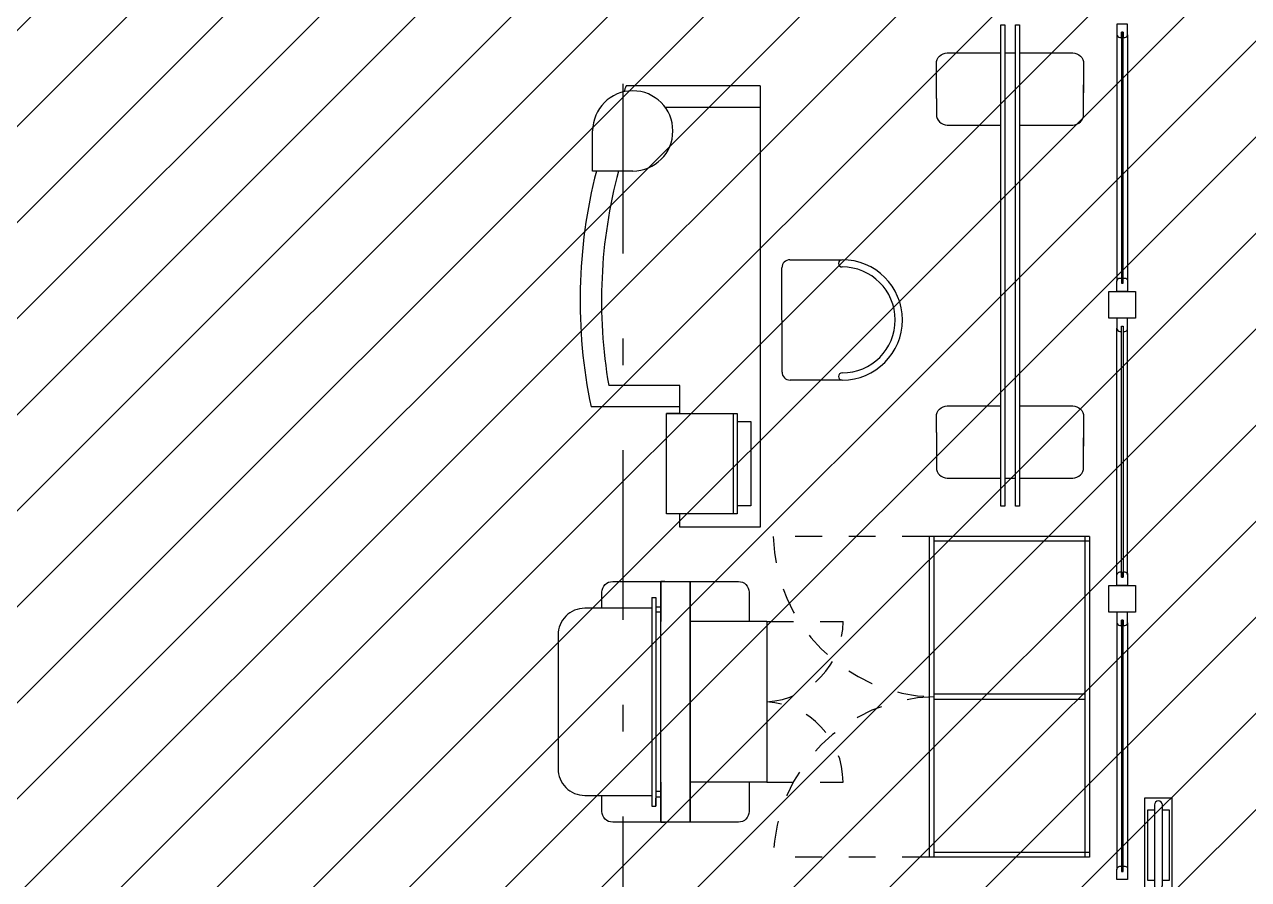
# Model space of a CAD drawing. Header units: millimetres. Extents: x -77 to 207, y -160 to 187.
# Drawn here: x -7.542 to -2.968, y 5.06 to 8.257 of the extents above; entities that cross this region are included whole.
import ezdxf
from ezdxf.xclip import XClip

# ---------------------------------------------------------------- set-up
doc = ezdxf.new("R2010")
doc.units = ezdxf.units.MM
doc.header["$LTSCALE"] = 0.1
for name, pattern in [('X REF - ANELO INST bind$0$X REF - ANELO$0$335-BASE PLANTA PROYECTO$0$DASHED', [0.75, 0.5, -0.25]), ('X REF - ANELO INST bind$0$X REF - ANELO$0$ACAD_ISO02W100', [15, 12, -3]), ('X REF - ANELO INST bind$0$X REF - ANELO$0$DASHDOT2', [12.7, 6.35, -3.175, 0, -3.175])]:
    doc.linetypes.add(name, pattern=pattern)
for name, color, linetype in [('C01 Foil blanco', 30, 'Continuous'), ('X REF - ANELO INST bind$0$X REF - ANELO$0$C-ALUMINIO', 8, 'Continuous'), ('X REF - ANELO INST bind$0$X REF - ANELO$0$E-ANTENAS', 8, 'Continuous'), ('X REF - ANELO INST bind$0$X REF - ANELO$0$E-MOBILIARIO', 8, 'Continuous'), ('X REF - ANELO INST bind$0$X REF - ANELO$0$MET-EJE CABRIADAS', 8, 'X REF - ANELO INST bind$0$X REF - ANELO$0$DASHDOT2')]:
    doc.layers.add(name, color=color, linetype=linetype)

# ---------------------------------------------------------------- blocks, each defined once
blk = doc.blocks.new('X REF - ANELO INST bind$0$X REF - ANELO$0$A$C17FA08BE')
at = {"layer": 'X REF - ANELO INST bind$0$X REF - ANELO$0$E-MOBILIARIO'}
for p, q in [((-0.1789, 0.1999), (0.0161, 0.1999)), ((-0.2089, -0.2201), (-0.2089, 0.1699)), ((0.0161, -0.2501), (-0.1789, -0.2501))]:
    blk.add_line(p, q, dxfattribs=at)
for centre, radius, start, end in [((-0.1789, 0.1699), 0.03, 90, 180), ((0.0161, 0.1864), 0.0135, 90, 270), ((0.0161, -0.0251), 0.225, 270, 90), ((0.0161, -0.0251), 0.198, 270, 90), ((-0.1789, -0.2201), 0.03, 180, 270), ((0.0161, -0.2366), 0.0135, 90, 270)]:
    blk.add_arc(centre, radius, start, end, dxfattribs=at)
blk = doc.blocks.new('X REF - ANELO INST bind$0$X REF - ANELO$0$Back')
at = {"layer": 'X REF - ANELO INST bind$0$X REF - ANELO$0$E-MOBILIARIO'}
for points in [[(1455.1861, 2705.791), (1455.1861, 2705.99, -0.414214), (1455.2261, 2706.03), (1455.3361, 2706.03)], [(1455.4561, 2705.791), (1455.4561, 2705.99, 0.414214), (1455.4161, 2706.03), (1455.3061, 2706.03)], [(1456.5061, 2705.791), (1456.5061, 2705.99, -0.414214), (1456.5461, 2706.03), (1456.6561, 2706.03)], [(1456.7761, 2705.791), (1456.7761, 2705.99, 0.414214), (1456.7361, 2706.03), (1456.6261, 2706.03)], [(1455.3561, 2705.48), (1455.2261, 2705.48, -0.414214), (1455.1861, 2705.52), (1455.1861, 2705.721)], [(1455.3561, 2705.48), (1455.4161, 2705.48, 0.414214), (1455.4561, 2705.52), (1455.4561, 2705.721)], [(1456.6061, 2705.48), (1456.5461, 2705.48, -0.414214), (1456.5061, 2705.52), (1456.5061, 2705.721)], [(1456.6061, 2705.48), (1456.7361, 2705.48, 0.414214), (1456.7761, 2705.52), (1456.7761, 2705.721)]]:
    blk.add_lwpolyline(points, format="xyb", dxfattribs=at)
for points in [[(1455.0811, 2705.776), (1455.0811, 2705.791), (1456.8811, 2705.791), (1456.8811, 2705.776)], [(1455.0811, 2705.721), (1455.0811, 2705.736), (1456.8811, 2705.736), (1456.8811, 2705.721)]]:
    blk.add_lwpolyline(points, close=True, dxfattribs=at)
for points in [[(1455.1861, 2705.736), (1455.1861, 2705.776)], [(1456.7761, 2705.736), (1456.7761, 2705.776)]]:
    blk.add_lwpolyline(points, dxfattribs=at)
blk = doc.blocks.new('X REF - ANELO INST bind$0$X REF - ANELO$0$Tarjeta conLCC')
at = {"layer": 'X REF - ANELO INST bind$0$X REF - ANELO$0$E-MOBILIARIO'}
for p, q in [((1455.1143, 2707.1373), (1456.7643, 2707.1373)), ((1455.1143, 2707.1373), (1455.1143, 2706.6373)), ((1455.1143, 2707.1373), (1455.1943, 2707.1373)), ((1455.1143, 2707.1373), (1455.1143, 2706.6373)), ((1455.1943, 2707.1373), (1455.1943, 2706.7828)), ((1456.7643, 2707.1373), (1456.7643, 2706.8373)), ((1456.3693, 2707.0523), (1456.3693, 2707.1023)), ((1456.3693, 2707.1023), (1456.6843, 2707.1023)), ((1456.6843, 2707.1023), (1456.6843, 2707.0523)), ((1456.3393, 2706.8023), (1456.3393, 2707.0523)), ((1456.3393, 2707.0523), (1456.7143, 2707.0523)), ((1456.3393, 2707.0373), (1456.7143, 2707.0373)), ((1456.7143, 2707.0523), (1456.7143, 2706.8023)), ((1456.3143, 2706.8373), (1456.2343, 2706.8373)), ((1456.2343, 2706.8373), (1456.2343, 2706.5718)), ((1456.3393, 2706.8373), (1456.3143, 2706.8373)), ((1456.3143, 2706.8373), (1456.3143, 2706.5055)), ((1456.3393, 2706.8373), (1456.3393, 2706.7873)), ((1456.7643, 2706.8373), (1456.7143, 2706.8373)), ((1456.3393, 2706.7873), (1456.3393, 2706.8023)), ((1456.7143, 2706.8023), (1456.7143, 2706.7873)), ((1456.7143, 2706.7873), (1456.3393, 2706.7873)), ((1455.4324, 2706.6614), (1455.4324, 2706.5114)), ((1455.4324, 2706.5114), (1455.2824, 2706.5114))]:
    blk.add_line(p, q, dxfattribs=at)
for centre, radius, start, end in [((1455.2824, 2706.6614), 0.15, 0, 270), ((1455.9165, 2708.4124), 1.9479, 245.6811, 246.3886), ((1455.9165, 2708.4124), 1.9479, 245.6811, 246.3886), ((1455.9162, 2708.4182), 1.8736, 255.0357, 279.7746), ((1455.9165, 2708.4124), 1.9479, 255.6106, 281.7841)]:
    blk.add_arc(centre, radius, start, end, dxfattribs=at)
blk = doc.blocks.new('X REF - ANELO INST bind$0$X REF - ANELO$0$On LIne')
at = {"layer": 'X REF - ANELO INST bind$0$X REF - ANELO$0$E-MOBILIARIO', "linetype": 'X REF - ANELO INST bind$0$X REF - ANELO$0$ACAD_ISO02W100', "ltscale": 0.01}
for p, q in [((1457.4776, 2706.844), (1457.4776, 2707.1291)), ((1458.0776, 2706.844), (1458.0776, 2707.129))]:
    blk.add_line(p, q, dxfattribs=at)
at = {"layer": 'X REF - ANELO INST bind$0$X REF - ANELO$0$E-MOBILIARIO'}
for p, q in [((1457.4776, 2706.844), (1458.0776, 2706.844)), ((1457.4776, 2706.844), (1457.4776, 2706.558)), ((1458.0776, 2706.844), (1458.0776, 2706.558)), ((1457.4776, 2706.558), (1457.3276, 2706.558)), ((1458.2276, 2706.558), (1457.4776, 2706.558)), ((1457.3276, 2706.463), (1457.3276, 2706.448)), ((1457.3276, 2706.448), (1457.4776, 2706.448)), ((1457.4426, 2706.429), (1457.4776, 2706.429)), ((1458.0776, 2706.448), (1458.2276, 2706.448)), ((1458.0776, 2706.429), (1458.1126, 2706.429)), ((1458.1326, 2706.429), (1458.1676, 2706.429)), ((1458.2276, 2706.448), (1458.2276, 2706.463))]:
    blk.add_line(p, q, dxfattribs=at)
for points in [[(1457.4276, 2706.228), (1457.3676, 2706.228, -0.414214), (1457.3276, 2706.268), (1457.3276, 2706.738, -0.414214), (1457.3676, 2706.778), (1457.4776, 2706.778)], [(1458.0776, 2706.778), (1458.1876, 2706.778, -0.414214), (1458.2276, 2706.738), (1458.2276, 2706.268, -0.414214), (1458.1876, 2706.228), (1458.1276, 2706.228)], [(1457.4276, 2706.414), (1457.4276, 2706.164, 0.414214), (1457.5276, 2706.064), (1458.0276, 2706.064, 0.414214), (1458.1276, 2706.164), (1458.1276, 2706.414)]]:
    blk.add_lwpolyline(points, format="xyb", dxfattribs=at)
blk.add_lwpolyline([(1457.3276, 2706.558), (1458.2276, 2706.558), (1458.2276, 2706.448), (1457.3276, 2706.448)], close=True, dxfattribs=at)
for points in [[(1457.3876, 2706.414), (1457.3876, 2706.414), (1457.3876, 2706.429), (1458.1676, 2706.429)], [(1457.3876, 2706.414), (1458.1676, 2706.414), (1458.1676, 2706.429), (1458.1376, 2706.429)], [(1457.4226, 2706.429), (1457.4226, 2706.448), (1457.4426, 2706.448), (1457.4426, 2706.429)], [(1458.1326, 2706.429), (1458.1326, 2706.448), (1458.1126, 2706.448), (1458.1126, 2706.429)], [(1457.3876, 2706.414), (1457.4776, 2706.414)]]:
    blk.add_lwpolyline(points, dxfattribs=at)
at = {"layer": 'X REF - ANELO INST bind$0$X REF - ANELO$0$E-MOBILIARIO', "linetype": 'X REF - ANELO INST bind$0$X REF - ANELO$0$ACAD_ISO02W100', "ltscale": 0.01}
for centre, radius, start, end in [((1457.4776, 2706.829), 0.3001, 2.8648, 90), ((1458.0776, 2706.829), 0.3, 90, 177.134)]:
    blk.add_arc(centre, radius, start, end, dxfattribs=at)
blk = doc.blocks.new('X REF - ANELO INST bind$0$X REF - ANELO$0$Guardado')
at = {"layer": 'X REF - ANELO INST bind$0$X REF - ANELO$0$E-MOBILIARIO'}
for p, q in [((1455.8807, 2704.7566), (1455.8807, 2704.1566)), ((1455.8807, 2704.7566), (1457.0806, 2704.7566)), ((1457.0806, 2704.7566), (1457.0808, 2704.1566)), ((1455.8807, 2704.1566), (1457.0808, 2704.1566))]:
    blk.add_line(p, q, dxfattribs=at)
at = {"layer": 'X REF - ANELO INST bind$0$X REF - ANELO$0$E-MOBILIARIO', "linetype": 'X REF - ANELO INST bind$0$X REF - ANELO$0$ACAD_ISO02W100'}
for p, q in [((1455.8807, 2704.7386), (1457.0805, 2704.7386)), ((1455.8987, 2704.7566), (1455.8987, 2704.1746)), ((1456.4707, 2704.7386), (1456.4707, 2704.1746)), ((1456.4907, 2704.7386), (1456.4907, 2704.1746)), ((1457.0626, 2704.7566), (1457.0628, 2704.1746)), ((1455.8807, 2704.1746), (1457.0808, 2704.1746))]:
    blk.add_line(p, q, dxfattribs=at)
at = {"layer": 'X REF - ANELO INST bind$0$X REF - ANELO$0$E-MOBILIARIO', "color": 8, "linetype": 'X REF - ANELO INST bind$0$X REF - ANELO$0$335-BASE PLANTA PROYECTO$0$DASHED', "ltscale": 0.5}
for p, q in [((1455.8807, 2704.1566), (1455.8807, 2703.5745)), ((1457.0808, 2704.1566), (1457.0808, 2703.5745))]:
    blk.add_line(p, q, dxfattribs=at)
for centre, start, end in [((1455.8679, 2704.1873), 271.1899, 358.8101), ((1457.0935, 2704.1873), 181.1899, 268.8123)]:
    blk.add_arc(centre, 0.6129, start, end, dxfattribs=at)
blk = doc.blocks.new('X REF - ANELO INST bind$0$X REF - ANELO$0$Barrera')
at = {"layer": 'X REF - ANELO INST bind$0$X REF - ANELO$0$E-ANTENAS', "linetype": 'Continuous'}
blk.add_lwpolyline([(-0.1756, 0.1008), (0.1756, 0.1008), (0.1756, 0), (-0.1756, 0)], close=True, dxfattribs=at)
at = {"layer": 'X REF - ANELO INST bind$0$X REF - ANELO$0$E-ANTENAS', "linetype": 'Continuous', "elevation": 0.0022}
blk.add_lwpolyline([(-0.1503, 0.0354), (0.1497, 0.0354, 1), (0.1497, 0.0654), (-0.1503, 0.0654, 1.063792), (-0.1503, 0.0354, -1)], format="xyb", dxfattribs=at)
for points in [[(-0.1334, 0.0654), (-0.1334, 0.0904), (0.1315, 0.0904), (0.1315, 0.0654)], [(0.1315, 0.0354), (0.1315, 0.0104), (-0.1334, 0.0104), (-0.1334, 0.0354)]]:
    blk.add_lwpolyline(points, dxfattribs=at)
blk = doc.blocks.new('X REF - ANELO INST bind$0$X REF - ANELO')
at = {"layer": 'X REF - ANELO INST bind$0$X REF - ANELO$0$C-ALUMINIO', "color": 8}
for p, q in [((-3.4596, 8.2206), (-3.4596, 7.297)), ((-3.4196, 8.2189), (-3.4196, 7.2989)), ((-3.4596, 6.1977), (-3.4596, 7.1213)), ((-3.4196, 6.1994), (-3.4196, 7.1194)), ((-3.4596, 6.022), (-3.4596, 5.0977, 0.0201)), ((-3.4196, 6.0203), (-3.4196, 5.0996, 0.0201))]:
    blk.add_line(p, q, dxfattribs=at)
at = {"layer": 'X REF - ANELO INST bind$0$X REF - ANELO$0$C-ALUMINIO'}
for points in [[(-3.4596, 8.2584), (-3.4596, 8.2206, 0.398972), (-3.4481, 8.2084), (-3.4426, 8.2084), (-3.4426, 8.2281), (-3.4366, 8.2281), (-3.4366, 8.2084), (-3.43, 8.2084, 0.418366), (-3.4196, 8.2189), (-3.4196, 8.2584), (-3.4596, 8.2584)], [(-3.4596, 7.2591), (-3.4596, 7.297, -0.398972), (-3.4481, 7.3091), (-3.4426, 7.3091), (-3.4426, 7.2895), (-3.4366, 7.2895), (-3.4366, 7.3091), (-3.43, 7.3091, -0.418366), (-3.4196, 7.2987), (-3.4196, 7.2591), (-3.4596, 7.2591)], [(-3.4596, 7.1591), (-3.4596, 7.1213, 0.398972), (-3.4481, 7.1091), (-3.4426, 7.1091), (-3.4426, 7.1288), (-3.4366, 7.1288), (-3.4366, 7.1091), (-3.43, 7.1091, 0.418366), (-3.4196, 7.1196), (-3.4196, 7.1591), (-3.4596, 7.1591)], [(-3.4596, 6.1598), (-3.4596, 6.1977, -0.398972), (-3.4481, 6.2098), (-3.4426, 6.2098), (-3.4426, 6.1902), (-3.4366, 6.1902), (-3.4366, 6.2098), (-3.43, 6.2098, -0.418366), (-3.4196, 6.1994), (-3.4196, 6.1598), (-3.4596, 6.1598)], [(-3.4596, 6.0598), (-3.4596, 6.022, 0.398972), (-3.4481, 6.0098), (-3.4426, 6.0098), (-3.4426, 6.0295), (-3.4366, 6.0295), (-3.4366, 6.0098), (-3.43, 6.0098, 0.418366), (-3.4196, 6.0203), (-3.4196, 6.0598), (-3.4596, 6.0598)]]:
    blk.add_lwpolyline(points, format="xyb", dxfattribs=at)
for points in [[(-3.4426, 8.2281), (-3.4426, 7.2895), (-3.4366, 7.2895), (-3.4366, 8.2281)], [(-3.3896, 7.1591), (-3.4896, 7.1591), (-3.4896, 7.2591), (-3.3896, 7.2591)], [(-3.4426, 6.1902), (-3.4426, 7.1288), (-3.4366, 7.1288), (-3.4366, 6.1902)], [(-3.4896, 6.0598), (-3.4896, 6.1598), (-3.3896, 6.1598), (-3.3896, 6.0598)], [(-3.4426, 6.0295), (-3.4426, 5.0902), (-3.4366, 5.0902), (-3.4366, 6.0295)]]:
    blk.add_lwpolyline(points, close=True, dxfattribs=at)
at = {"layer": 'X REF - ANELO INST bind$0$X REF - ANELO$0$C-ALUMINIO', "elevation": 0.0201}
blk.add_lwpolyline([(-3.4596, 5.0598), (-3.4596, 5.0977, -0.398972), (-3.4481, 5.1098), (-3.4426, 5.1098), (-3.4426, 5.0902), (-3.4366, 5.0902), (-3.4366, 5.1098), (-3.43, 5.1098, -0.418366), (-3.4196, 5.0994), (-3.4196, 5.0598), (-3.4596, 5.0598)], format="xyb", dxfattribs=at)
at = {"layer": 'X REF - ANELO INST bind$0$X REF - ANELO$0$MET-EJE CABRIADAS'}
blk.add_line((-5.3044, -0.8196, 0.0194), (-5.3044, 30.2363, 0.0194), dxfattribs=at)
at = {"rotation": 89.99999999999999}
blk.add_blockref('X REF - ANELO INST bind$0$X REF - ANELO$0$Barrera', (-3.2541, 5.1892, 0.0033), dxfattribs=at)
at = {"layer": 'X REF - ANELO INST bind$0$X REF - ANELO$0$E-MOBILIARIO'}
for name, p, rotation in [('X REF - ANELO INST bind$0$X REF - ANELO$0$Back', (-2709.6141, 1463.337, 0.0036), 270), ('X REF - ANELO INST bind$0$X REF - ANELO$0$Tarjeta conLCC', (-2711.9305, 1463.1414, 0.0036), 270), ('X REF - ANELO INST bind$0$X REF - ANELO$0$A$C17FA08BE', (-4.5024, 7.1775, 0.0036), 0.02633996238916789), ('X REF - ANELO INST bind$0$X REF - ANELO$0$Guardado', (-2708.3183, 1462.2237, 0.0036), 270), ('X REF - ANELO INST bind$0$X REF - ANELO$0$On LIne', (-2711.6121, 1463.5019, 0.0036), 270)]:
    blk.add_blockref(name, p, dxfattribs=dict(at, rotation=rotation))
blk = doc.blocks.new('X REF - ANELO INST bind')
ref = blk.add_blockref('X REF - ANELO INST bind$0$X REF - ANELO', (0, 0))
XClip(ref).set_block_clipping_path([(-76.9680737415, -24.7711317477), (92.9860355418, 61.1669630168)])

msp = doc.modelspace()

# ---------------------------------------------------------------- hatches: boundary and pattern name
at = {"layer": 'C01 Foil blanco'}
h = msp.add_hatch(dxfattribs=at)
h.set_pattern_fill('ANSI31', color=256, scale=0.08, style=0)
edge = h.paths.add_edge_path()
edge.add_line((-6.5537, 29.605), (-5.607, 29.605))
edge.add_line((-5.607, 29.605), (-5.607, 24.0344))
edge.add_line((-5.607, 24.0344), (-1.3657, 24.0344))
edge.add_line((-1.3657, 24.0344), (-1.3657, 22.0205))
edge.add_line((-1.3657, 22.0205), (0.1104, 22.0205))
edge.add_line((0.1104, 22.0205), (0.1104, 6.9084))
edge.add_line((0.1104, 6.9084), (-1.3896, 6.9084))
edge.add_line((-1.3896, 6.9084), (-1.3896, 4.9598))
edge.add_line((-1.3896, 4.9598), (-4.7023, 4.9598))
edge.add_line((-4.7023, 4.9598), (-4.7023, 0.0543))
edge.add_line((-4.7023, 0.0543), (-5.1976, 0.0543))
edge.add_line((-5.1976, 0.0543), (-5.1976, 0.1851))
edge.add_line((-5.1976, 0.1851), (-31.5253, 0.1851))
edge.add_line((-31.5253, 0.1851), (-31.5253, 29.2147))
edge.add_line((-31.5253, 29.2147), (-26.4226, 29.2147))
edge.add_line((-26.4226, 29.2147), (-26.4226, 29.605))
edge.add_line((-26.4226, 29.605), (-6.5537, 29.605))

# ---------------------------------------------------------------- block references
msp.add_blockref('X REF - ANELO INST bind', (0, 0))

doc.saveas('drawing.dxf')
